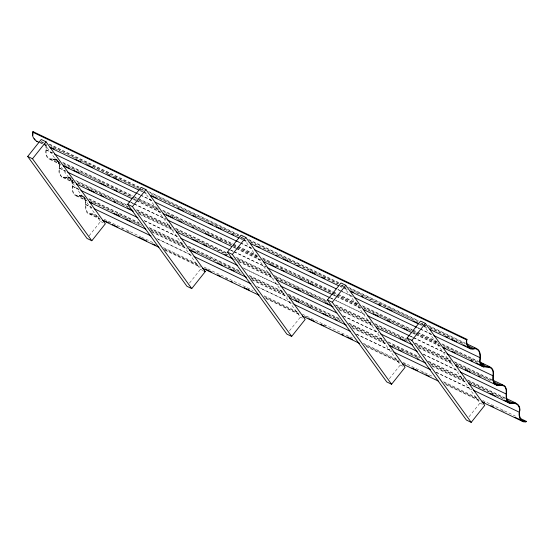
<?xml version="1.0" encoding="UTF-8"?>
<svg xmlns="http://www.w3.org/2000/svg" width="554" height="554" viewBox="0 0 554 554"><rect width="100%" height="100%" fill="white"/><g stroke="black" fill="none" stroke-linecap="round" stroke-linejoin="round"><path stroke-width="0.42" stroke-dasharray="2.77 2.08" d="M45.795 145.252C46.758 149.809 43.918 155.764 48.946 158.915C52.118 160.48 56.896 157.475 58.502 162.336C60.85 166.512 56.986 171.588 60.441 175.493C62.623 179.981 67.546 175.556 70.323 178.672C75.406 184.849 67.616 198.651 81.784 195.756C90.184 199.163 80.06 214.62 91.971 214.135L92.38 213.622L99.401 216.988M89.097 235.838L100.537 221.482L43.247 142.295M189.537 283.018L200.458 269.306L145.196 192.931M289.458 330.849L300.379 317.137L244.099 239.356M389.379 378.68L400.3 364.968L344.02 287.187M469.009 416.795L479.93 403.09L423.651 325.309M92.38 213.622C83.474 214.758 86.722 203.498 85.15 198.484M57.152 159.67C53.807 157.551 48.627 161.117 46.882 155.889C44.514 152.073 47.969 147.641 45.601 143.825M71.113 178.256C67.664 175.341 61.979 179.669 60.061 174.108C57.699 170.293 61.148 165.861 58.786 162.045M68.772 177.142C75.358 179.967 70.981 187.439 73.246 192.328C75.136 198.318 81.84 192.73 84.506 197.432M49.431 144.061L139.186 187.023M148.548 191.511L239.079 234.848M248.441 239.328L339.754 283.039M348.341 287.145L418.575 320.766M427.944 325.253L465.402 343.182M49.258 144.462L139.012 187.425M149.933 192.653L238.906 235.242M249.051 240.097L338.799 283.059M349.726 288.295L419.184 321.542M429.329 326.396L465.228 343.584M41.211 141.499L43.551 142.613M50.58 145.979L52.138 146.727M52.921 147.101L143.451 190.438M151.256 194.17L180.909 208.366M181.691 208.74L192.619 213.969M193.394 214.343L238.663 236.011M239.439 236.385L244.127 238.629M250.366 241.613L309.679 270.006M310.462 270.38L338.556 283.835M341.679 285.324L343.238 286.072M350.26 289.437L351.825 290.185M352.607 290.559L389.282 308.114M390.064 308.488L418.159 321.936M421.282 323.432L422.841 324.18M423.623 324.554L425.964 325.676M429.869 327.539L464.986 344.353M41.183 141.893L43.524 143.015M44.299 143.389L46.647 144.511M54.451 148.243L58.35 150.113M59.133 150.487L76.3 158.707M80.981 160.944L88.01 164.309M92.691 166.546L107.518 173.644M108.3 174.018L113.764 176.636M114.54 177.01L116.88 178.132M120.003 179.628L137.953 188.215M138.735 188.589L143.417 190.832M159.026 198.304L178.54 207.646M183.997 210.257L191.802 213.996M195.707 215.866L208.976 222.216M213.657 224.453L215.998 225.575M222.244 228.567L237.853 236.039M240.969 237.528L244.092 239.023M250.339 242.015L255.803 244.626M262.825 247.991L274.528 253.594M277.651 255.089L284.673 258.455M289.361 260.692L297.166 264.431M297.941 264.805L308.869 270.033M312.775 271.903L322.137 276.384M322.92 276.758L337.746 283.856M340.869 285.352L343.21 286.473M343.986 286.847L346.333 287.962M355.696 292.45L378.327 303.28M379.109 303.654L386.914 307.394M392.377 310.005L413.45 320.094M420.472 323.453L422.813 324.575M423.595 324.949L425.936 326.071M429.835 327.94L446.226 335.786M447.009 336.16L452.466 338.771M459.495 342.137L463.393 344.006M40.013 142.288L43.136 143.784M43.918 144.158L47.035 145.654M140.688 190.479L143.029 191.601M143.811 191.975L147.717 193.845M240.588 238.303L242.929 239.425M243.705 239.799L247.61 241.662M339.699 285.746L342.822 287.242M343.605 287.616L346.721 289.112M420.084 324.228L422.425 325.343M423.208 325.717L426.331 327.213M39.84 142.69L42.963 144.178M43.745 144.552L47.644 146.422M139.74 190.507L142.856 192.003M143.638 192.377L147.544 194.239M239.633 238.324L242.756 239.82M243.531 240.194L248.22 242.437M340.308 286.515L341.866 287.263M344.99 288.759L347.33 289.881M419.129 324.249L421.469 325.371M424.593 326.867L426.933 327.989M46.245 149.857L52.485 152.849M137.551 193.568L139.892 194.689M140.674 195.063L153.16 201.04M237.444 241.385L239.792 242.507M240.568 242.881L253.053 248.857M338.12 289.576L339.685 290.324M340.468 290.698L352.171 296.3M417.73 327.684L419.288 328.432M420.071 328.806L431.774 334.408M45.94 149.878L52.962 153.243M138.029 193.962L139.587 194.71M140.37 195.084L152.856 201.06M237.147 241.406L239.487 242.527M240.27 242.901L252.756 248.878M337.822 289.603L352.649 296.702M417.425 327.705L419.766 328.827M420.548 329.201L432.252 334.803M62.616 162.28L132.856 195.908M133.632 196.275L137.537 198.145M138.32 198.519L157.045 207.487M162.509 210.104L232.749 243.725M233.532 244.099L237.431 245.962M238.213 246.336L256.945 255.304M262.409 257.922L332.642 291.543M333.425 291.916L337.331 293.786M338.106 294.16L357.621 303.495M362.302 305.739L412.252 329.651M413.028 330.025L416.933 331.888M417.709 332.262L437.224 341.603M441.905 343.847L478.587 361.402M55.421 159.317L58.537 160.812M63.225 163.056L131.9 195.929M135.024 197.425L158.437 208.629M163.118 210.873L232.576 244.12M233.359 244.494L237.257 246.364M238.04 246.738L258.33 256.447M263.012 258.69L332.469 291.937M333.252 292.311L337.157 294.181M337.933 294.555L358.223 304.271M362.912 306.507L412.079 330.046M412.855 330.419L416.76 332.289M417.536 332.663L437.833 342.372M442.514 344.616L478.414 361.804M52.831 158.97L59.86 162.329M63.758 164.199L76.244 170.175M77.027 170.549L101.223 182.127M101.998 182.501L137.122 199.315M137.898 199.689L158.97 209.772M164.434 212.39L169.115 214.633M169.898 215.007L180.826 220.236M181.601 220.61L206.58 232.562M207.355 232.936L232.334 244.889M233.109 245.263L258.87 257.596M262.769 259.459L309.596 281.875M310.378 282.249L331.444 292.339M332.227 292.713L359.546 305.787M363.445 307.657L377.496 314.381M378.271 314.755L411.054 330.44M411.83 330.814L439.149 343.896M443.048 345.758L445.388 346.88M446.171 347.254L452.417 350.246M453.193 350.62L477.389 362.198M52.803 159.365L60.608 163.098M70.753 167.959L74.651 169.822M79.34 172.065L100.406 182.155M106.652 185.14L114.456 188.879M118.355 190.749L136.312 199.336M139.428 200.832L158.943 210.174M172.211 216.524L178.45 219.509M183.132 221.752L205.769 232.59M211.233 235.201L236.205 247.16M236.987 247.534L258.836 257.991M264.3 260.609L272.887 264.715M276.003 266.211L282.249 269.196M286.155 271.065L308.786 281.903M315.025 284.888L331.417 292.734M332.199 293.108L336.098 294.977M336.88 295.351L359.511 306.182M364.193 308.426L373.562 312.906M379.802 315.898L386.831 319.256M387.606 319.63L403.998 327.476M407.896 329.346L410.237 330.468M413.36 331.964L415.701 333.086M416.483 333.453L439.114 344.29M447.701 348.397L451.6 350.267M455.506 352.136L470.332 359.234M471.115 359.608L476.579 362.219M50.075 159.012L60.22 163.873M133.583 198.99L135.924 200.112M136.7 200.479L160.895 212.064M233.476 246.807L235.817 247.929M236.6 248.303L260.789 259.881M333.369 294.624L335.71 295.746M336.493 296.12L360.689 307.699M412.972 332.732L415.32 333.854M416.096 334.228L440.291 345.807M49.902 159.413L61.612 165.016M133.41 199.385L135.751 200.506M136.533 200.88L161.505 212.833M233.303 247.202L235.644 248.324M236.426 248.698L261.398 260.657M333.196 295.026L335.537 296.148M336.32 296.515L361.291 308.474M412.806 333.127L415.147 334.249M415.922 334.623L440.901 346.575M59.423 168.077L65.67 171.068M131.222 202.445L133.562 203.567M134.345 203.941L166.345 219.259M230.339 249.889L233.463 251.384M234.238 251.758L266.239 267.076M330.232 297.713L333.356 299.208M334.138 299.576L364.574 314.146M409.835 335.814L412.959 337.31M413.741 337.684L444.959 352.628M59.119 168.097L66.148 171.463M130.924 202.466L133.265 203.588M134.04 203.962L166.041 219.28M230.817 250.283L233.158 251.405M233.94 251.779L265.934 267.097M330.71 298.107L333.051 299.229M336.174 300.718L366.609 315.288M410.313 336.209L412.654 337.331M413.436 337.705L445.437 353.023M75.794 180.5L126.527 204.786M136.672 209.641L171.013 226.08M175.694 228.317L226.42 252.603M235.789 257.084L270.906 273.898M274.029 275.393L327.095 300.794M335.682 304.908L370.799 321.715M374.705 323.584L406.698 338.903M415.285 343.009L450.402 359.823M454.308 361.693L491.765 379.622M68.599 177.536L70.94 178.658M77.186 181.643L126.354 205.181M136.499 210.035L171.615 226.849M175.521 228.719L226.247 252.998M237.174 258.233L270.733 274.292M275.414 276.536L326.922 301.196M335.509 305.302L371.409 322.49M375.307 324.353L406.525 339.297M415.112 343.411L451.011 360.592M454.917 362.461L491.592 380.023M66.016 177.183L73.038 180.549M77.719 182.792L128.452 207.071M137.814 211.559L171.373 227.618M176.837 230.235L194.786 238.829M195.569 239.203L227.562 254.521M237.708 259.376L272.049 275.816M275.954 277.679L327.462 302.339M337.608 307.193L371.942 323.633M376.63 325.877L403.16 338.577M403.942 338.951L407.065 340.44M417.21 345.301L451.552 361.734M456.233 363.978L491.35 380.792M65.981 177.585L73.786 181.317M77.692 183.187L90.177 189.163M94.859 191.407L101.888 194.766M105.004 196.261L114.373 200.749M115.149 201.123L121.395 204.107M122.178 204.481L127.642 207.099M138.562 212.327L172.903 228.767M177.585 231.004L192.411 238.102M197.875 240.72L200.998 242.216M201.781 242.59L204.121 243.712M208.02 245.574L224.412 253.42M225.194 253.794L228.317 255.29M237.68 259.771L272.021 276.211M275.92 278.08L295.434 287.415M296.21 287.789L298.551 288.911M301.674 290.407L309.478 294.139M313.384 296.009L327.428 302.733M337.573 307.595L372.697 324.402M376.595 326.271L400.791 337.85M406.255 340.468L407.813 341.216M417.958 346.07L452.299 362.51M456.198 364.38L467.908 369.982M472.59 372.219L478.836 375.21M479.612 375.584L490.539 380.813M63.26 177.232L74.181 182.46M138.181 213.096L174.081 230.284M238.857 261.287L273.191 277.727M338.75 309.111L372.309 325.17M418.353 347.213L451.912 363.279M63.087 177.633L74.79 183.236M139.566 214.246L173.908 230.679M233.996 259.445L235.561 260.193M238.684 261.689L274.583 278.87M339.36 309.88L372.918 325.946M418.962 347.988L452.521 364.047M72.609 186.296L78.848 189.281M144.407 220.665L178.748 237.105M242.742 267.734L278.641 284.922M343.418 315.932L378.534 332.739M423.021 354.034L458.137 370.848M72.304 186.317L79.326 189.676M144.102 220.686L178.443 237.126M244.778 268.877L278.337 284.943M343.113 315.953L379.012 333.134M423.498 354.428L458.615 371.242M88.979 198.72L138.929 222.632M149.074 227.486L183.409 243.926M188.097 246.163L239.605 270.823M248.968 275.303L284.084 292.117M287.99 293.987L340.281 319.014M348.861 323.127L383.984 339.934M387.883 341.804L419.884 357.122M428.471 361.229L463.587 378.043M467.486 379.912L504.95 397.841M81.784 195.756L84.125 196.878M88.806 199.115L139.532 223.401M149.684 228.255L184.018 244.695M188.699 246.939L239.432 271.218M249.577 276.079L283.918 292.512M288.599 294.756L340.108 319.416M348.688 323.522L384.594 340.71M388.493 342.573L419.71 357.517M428.297 361.63L464.197 378.811M468.095 380.681L504.777 398.236M79.194 195.403L85.441 198.394M90.122 200.638L141.63 225.291M150.217 229.404L184.558 245.838M190.798 248.829L194.703 250.699M195.479 251.066L218.892 262.277M219.675 262.651L232.161 268.628M232.943 269.002L241.53 273.108M250.893 277.596L285.234 294.029M289.133 295.898L323.474 312.338M324.256 312.712L341.423 320.932M350.786 325.413L385.127 341.853M392.149 345.211L418.685 357.912M430.389 363.521L464.73 379.954M469.411 382.198L504.535 399.012M79.167 195.804L86.189 199.163M93.217 202.529L109.602 210.375M110.385 210.749L114.283 212.611M118.189 214.481L127.552 218.962M132.233 221.205L141.602 225.693M150.965 230.173L184.524 246.239M197.009 252.215L207.937 257.444M208.719 257.818L217.306 261.924M223.546 264.916L231.35 268.648M234.474 270.144L241.496 273.51M250.865 277.99L285.199 294.43M289.881 296.674L296.909 300.033M300.026 301.528L306.272 304.513M307.054 304.887L309.395 306.009M310.178 306.383L322.663 312.359M328.903 315.351L335.932 318.709M339.048 320.205L341.389 321.327M350.758 325.807L385.875 342.621M393.679 346.361L399.143 348.972M402.266 350.467L417.875 357.939M430.361 363.916L465.478 380.73M469.383 382.592L490.456 392.682M491.232 393.056L493.579 394.178M496.696 395.674L503.724 399.032M76.438 195.451L86.583 200.306M151.36 231.316L187.259 248.504M252.035 279.507L286.376 295.947M351.928 327.331L386.27 343.764M431.538 365.432L465.872 381.872M76.265 195.853L87.193 201.081M151.969 232.084L187.086 248.898M251.862 279.909L287.761 297.089M352.538 328.1L386.879 344.54M432.141 366.208L466.482 382.641M85.787 204.516L92.033 207.501M156.81 238.511L191.926 255.325M256.703 286.328L292.602 303.516M356.596 334.152L391.72 350.959M436.206 372.253L471.322 389.067M85.482 204.537L91.729 207.521M158.063 239.28L191.622 255.346M257.963 287.097L292.297 303.537M356.298 334.173L392.197 351.354M435.901 372.274L471.8 389.462M104.09 219.225L140.764 236.787M141.547 237.16L154.033 243.137M163.402 247.617L197.736 264.057M203.983 267.049L207.106 268.538M207.882 268.912L253.15 290.58M264.078 295.815L299.195 312.622M302.318 314.118L349.145 336.534M349.92 336.908L353.826 338.778M363.189 343.258L399.088 360.446M402.993 362.309L433.429 376.879M443.574 381.741L478.691 398.548M482.596 400.417L515.372 416.109M91.971 214.135L99.775 217.874M108.362 221.981L110.703 223.103M121.631 228.331L123.189 229.079M127.095 230.949L129.435 232.071M164.552 248.878L199.669 265.691M225.423 278.018L227.77 279.14M264.445 296.702L298.786 313.135M305.032 316.126L307.373 317.248M323.758 325.094L326.098 326.209M364.345 344.519L399.462 361.326M403.367 363.195L405.708 364.317M422.093 372.163L424.433 373.285M443.948 382.62L479.065 399.434M501.695 410.272L504.043 411.387M89.623 213.671L99.768 218.525M164.545 249.535L200.444 266.723M265.996 298.1L299.555 314.166M365.896 345.918L399.455 361.984M445.499 384.026L479.84 400.466M89.45 214.066L100.378 219.301M165.147 250.304L200.271 267.118M265.823 298.502L300.164 314.935M366.499 346.693L400.84 363.126M446.109 384.795L480.443 401.234M100.537 221.482L103.286 222.791M200.458 269.306L203.207 270.622M300.379 317.137L302.436 318.128M400.3 364.968L403.042 366.284M479.93 403.09L482.673 404.406M55.594 158.922L58.142 160.992M422.127 323.204L423.145 324.609M342.497 285.088L343.515 286.487M242.07 236.558L243.594 238.656M142.149 188.727L143.167 190.126"/><path stroke-width="0.83" d="M520.054 418.346L526.3 421.338C520.199 422.82 518.219 414.267 520.012 409.856C519.777 403.887 515.49 402.066 510.359 403.167C503.773 400.341 508.15 392.862 505.885 387.973C503.995 381.99 497.298 387.578 494.625 382.876C490.886 378.14 496.412 370.834 490.435 367.108C486.135 366.284 480.664 367.842 479.993 361.201C480.74 356.575 481.045 348.376 474.453 348.196C469.342 350.696 465.429 343.695 466.98 339.353L33.06 131.637L32.651 132.15C31.536 136.637 34.653 141.208 39.064 142.316M33.06 131.637L32.894 135.266M466.98 339.353L466.572 339.865C465.131 344.879 469.882 351.264 475.256 348.591C481.114 349.989 480.083 356.97 479.681 361.409C480.276 369.193 487.008 365.64 491.059 368.168C495.768 372.267 490.567 378.728 494.362 383.202C497.27 387.925 504.839 382.329 506.079 389.4C506.868 394.171 504.216 401.006 510.186 403.561C515.878 402.329 520.019 404.745 519.638 411.151C517.817 415.403 520.448 422.889 525.891 421.85L526.3 421.338M27.7 156.463L41.218 139.497L46.03 141.796L105.35 223.781L91.825 240.755L87.02 238.449L27.7 156.463L32.506 158.769L91.825 240.755M32.506 158.769L46.03 141.796M127.621 204.294L141.138 187.321L145.944 189.627L205.264 271.612L191.746 288.586L186.94 286.279L127.621 204.294L132.427 206.6L191.746 288.586M132.427 206.6L145.944 189.627M227.535 252.125L241.059 235.152L245.865 237.458L305.185 319.443L291.667 336.41L286.861 334.11L227.535 252.125L232.348 254.424L291.667 336.41M232.348 254.424L245.865 237.458M327.456 299.956L340.973 282.983L345.786 285.289L405.106 367.274L391.588 384.241L386.775 381.941L327.456 299.956L332.268 302.255L391.588 384.241M332.268 302.255L345.786 285.289M407.086 338.072L420.604 321.105L425.417 323.404L484.736 405.389L471.219 422.363L466.406 420.057L407.086 338.072L411.892 340.378L471.219 422.363M411.892 340.378L425.417 323.404M36.716 141.194L37.714 141.443M32.651 132.15L466.572 339.865M466.967 343.93L476.329 348.418M467.327 345.474L473.573 348.459M50.94 147.516L54.063 149.012M75.136 159.102L80.6 161.713M86.84 164.704L92.303 167.322M107.912 174.794L109.47 175.542M113.376 177.405L118.84 180.022M151.616 195.714L157.08 198.325M178.153 208.415L183.616 211.032M192.196 215.139L195.32 216.635M208.588 222.985L212.487 224.855M216.392 226.718L221.856 229.335M232.001 234.19L233.559 234.938M256.973 246.149L260.096 247.638M275.705 255.11L277.263 255.858M283.51 258.85L288.973 261.46M296.778 265.2L298.336 265.948M309.264 271.176L315.51 274.168M321.749 277.152L324.873 278.648M350.627 290.975L353.75 292.47M361.554 296.21L363.112 296.951M378.721 304.423L380.279 305.171M386.526 308.163L391.99 310.78M413.062 320.863L418.526 323.481M445.838 336.555L447.397 337.303M451.302 339.173L456.766 341.783M463.006 344.775L466.129 346.271M467.694 347.012L470.81 348.508M49.985 147.544L138.957 190.133M150.66 195.735L238.85 237.95M250.56 243.552L338.75 285.774M350.453 291.376L418.353 323.875M430.056 329.478L470.637 348.909M54.521 153.991L137.247 193.588M155.196 202.182L237.147 241.406M254.314 249.625L336.257 288.856M354.207 297.443L416.643 327.331M433.817 335.551L479.861 357.593M480.145 362.15L489.514 366.63M480.754 362.925L483.877 364.414M487.776 366.284L489.341 367.032M480.512 363.694L486.751 366.679M64.126 165.736L69.582 168.354M73.488 170.223L78.952 172.834M100.025 182.924L105.489 185.542M114.069 189.648L117.192 191.144M166.359 214.682L172.606 217.667M178.845 220.658L181.968 222.147M192.113 227.008L193.671 227.756M205.382 233.359L210.845 235.976M218.65 239.709L220.208 240.457M270.158 264.369L275.622 266.98M281.861 269.971L284.985 271.467M300.593 278.932L302.152 279.68M308.398 282.672L313.862 285.289M373.174 313.682L378.638 316.292M387.218 320.406L390.341 321.895M403.61 328.252L407.515 330.115M444.19 347.677L445.755 348.424M451.995 351.409L455.118 352.905M470.727 360.377L472.285 361.125M476.191 362.995L483.995 366.727M63.17 165.764L131.845 198.637M163.063 213.581L231.745 246.461M263.739 261.772L332.421 294.652M363.639 309.596L412.024 332.753M443.242 347.697L483.822 367.129M67.706 172.204L130.142 202.092M167.599 220.028L229.252 249.542M267.499 267.845L329.928 297.733M367.392 315.662L409.538 335.835M446.995 353.771L493.039 375.813M492.548 379.996L502.693 384.85M493.69 381.914L499.937 384.898M88.231 189.191L94.471 192.176M100.717 195.167L103.84 196.656M113.986 201.518L115.544 202.265M127.254 207.868L132.718 210.485M192.03 238.878L197.494 241.489M203.733 244.48L206.857 245.976M224.806 254.563L226.364 255.311M230.27 257.181L232.611 258.303M295.047 288.191L300.51 290.802M309.09 294.915L312.214 296.404M325.482 302.761L329.388 304.624M400.404 338.626L405.867 341.236M465.18 369.629L470.644 372.246M478.448 375.979L480.006 376.727M493.275 383.077L497.18 384.947M76.348 183.983L133.32 211.254M176.248 231.801L233.22 259.071M276.141 279.618L333.113 306.888M376.817 327.816L412.716 344.997M455.644 365.543L497.007 385.342M80.891 190.424L137.863 217.701M180.784 238.248L237.756 265.518M280.677 286.065L336.867 312.962M380.577 333.882L417.252 351.444M460.18 371.99L506.224 394.033M505.733 398.215L515.878 403.07M506.875 400.133L513.115 403.118M89.706 201.801L92.83 203.297M113.902 213.387L119.366 215.998M125.606 218.989L131.069 221.6M190.382 249.993L195.846 252.61M216.919 262.7L222.383 265.311M230.963 269.424L234.086 270.92M295.739 300.427L298.862 301.923M309.007 306.777L310.565 307.525M322.276 313.135L327.739 315.745M335.544 319.485L337.102 320.233M389.393 345.26L392.516 346.756M398.755 349.74L401.879 351.236M417.487 358.708L419.046 359.456M490.068 393.451L495.532 396.068M504.119 400.175L510.359 403.167M89.533 202.203L145.723 229.1M189.426 250.02L246.398 277.291M289.327 297.837L346.298 325.108M389.22 345.654L425.901 363.216M468.822 383.763L510.186 403.561M94.069 208.643L151.041 235.914M193.962 256.467L250.934 283.738M293.862 304.284L350.052 331.181M393.756 352.102L430.437 369.663M473.358 390.21L519.403 412.252M523.551 420.728L525.891 421.85M104.45 220.769L108.349 222.639M112.254 224.502L117.718 227.119M138.791 237.209L146.595 240.942M152.835 243.933L155.958 245.429M205.125 268.96L211.372 271.952M217.611 274.936L220.734 276.432M230.879 281.293L232.438 282.034M244.148 287.644L249.612 290.254M257.416 293.994L258.974 294.742M308.924 318.647L314.388 321.265M320.627 324.249L323.751 325.745M341.7 334.339L343.265 335.087M347.164 336.957L352.628 339.567M411.941 367.96L417.404 370.578M425.984 374.684L429.108 376.18M482.956 401.962L484.521 402.703M490.761 405.694L493.884 407.19M514.957 417.273L523.544 421.386M102.719 220.423L158.908 247.319M202.612 268.24L258.801 295.137M302.505 316.057L359.477 343.328M402.405 363.874L438.304 381.062M482.008 401.982L523.371 421.781M203.893 270.954L205.264 271.612M34.341 138.722L35.11 139.615"/></g></svg>
